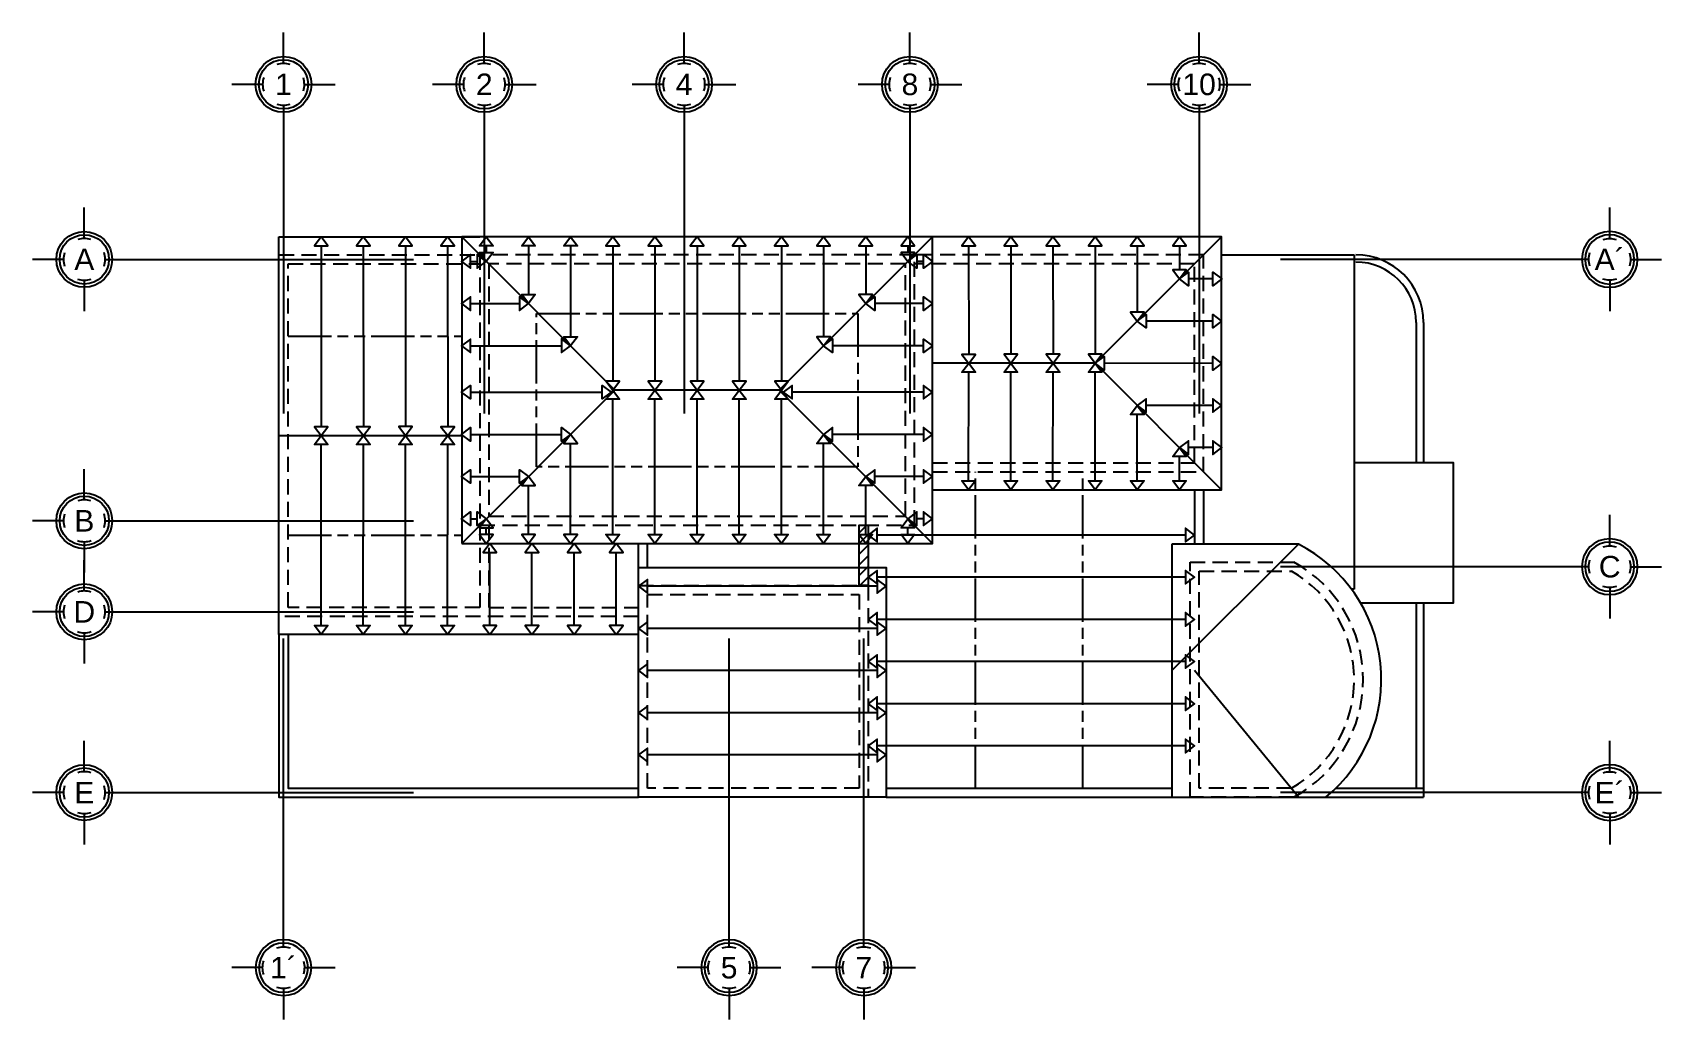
# Model space of a CAD drawing. Header units: inches. Extents: x -370 to 18, y -197 to 199.
# Drawn here: x -289.13 to -262.09, y -30.51 to -14.13 of the extents above; entities that cross this region are included whole.
import ezdxf
from ezdxf.enums import TextEntityAlignment as Align

# ---------------------------------------------------------------- set-up
doc = ezdxf.new("R2010")
doc.units = ezdxf.units.IN
doc.header["$MEASUREMENT"] = 0
for name, pattern in [('ACAD_ISO09W100', [45, 24, -3, 6, -3, 6, -3]), ('CENTER2', [28.575, 19.05, -3.175, 3.175, -3.175]), ('HIDDEN', [0.375, 0.25, -0.125])]:
    doc.linetypes.add(name, pattern=pattern)
doc.styles.get("Standard").update_dxf_attribs({"font": 'arial.ttf'})

# ---------------------------------------------------------------- blocks, each defined once
blk = doc.blocks.new('EJE NORTE NUEVO')
at = {"color": 8}
for p, q in [((0, 3.252), (0, 3.764)), ((-0.347, 2.905), (-0.859, 2.905)), ((0.347, 2.905), (0.859, 2.905))]:
    blk.add_line(p, q, dxfattribs=at)
at = {"color": 2, "linetype": 'CENTER2'}
blk.add_line((0, 2.558), (0, -2.558), dxfattribs=at)
at = {"color": 8}
blk.add_circle((0, 2.905), 0.463, dxfattribs=at)
at = {"color": 4}
blk.add_circle((0, 2.905), 0.409, dxfattribs=at)
at = {"color": 8}
for start, end in [(71.4161, 108.5839), (160.6993, 199.2784), (341.7694, 18.2529), (251.0526, 288.9474)]:
    blk.add_arc((0, 2.905), 0.347, start, end, dxfattribs=at)
at = {"color": 4}
blk.add_attdef('A', text='', height=0.358, dxfattribs=at).set_placement((0, 2.905), align=Align.MIDDLE_CENTER)

msp = doc.modelspace()

# ---------------------------------------------------------------- hatches: boundary and pattern name
h = msp.add_hatch()
h.set_pattern_fill('ANSI31', color=2)
h.paths.add_polyline_path([(-275.25539, -23.31113), (-275.40539, -23.31113), (-275.40539, -22.31113), (-275.25539, -22.31113)])

# ---------------------------------------------------------------- linework, layer by layer
at = {"color": 2}
for p, q in [((-285.03755, -17.52273), (-281.70446, -17.52273)), ((-285.03755, -24.12273), (-285.03755, -17.52273)), ((-269.83755, -21.72273), (-269.83755, -22.62273)), ((-269.68755, -21.72273), (-269.68755, -22.62273)), ((-279.06798, -23.01113), (-279.06798, -22.61113)), ((-278.91798, -23.01113), (-278.91798, -22.61113)), ((-267.18755, -23.37273), (-267.2306, -23.37273)), ((-279.06798, -24.12273), (-285.03755, -24.12273)), ((-274.95539, -26.67273), (-270.21273, -26.67273)), ((-267.4904, -26.67273), (-266.03755, -26.67273)), ((-274.95539, -26.82273), (-270.21273, -26.82273)), ((-267.65659, -26.82273), (-266.03755, -26.82273))]:
    msp.add_line(p, q, dxfattribs=at)
at = {"color": 5}
for p, q in [((-279.46026, -20.06693), (-282.00446, -17.52273)), ((-274.18755, -17.52273), (-276.73175, -20.06693)), ((-279.46026, -20.06693), (-282.00446, -22.61113)), ((-276.73175, -20.06693), (-279.46026, -20.06693)), ((-274.18755, -22.61113), (-276.73175, -20.06693))]:
    msp.add_line(p, q, dxfattribs=at)
at = {"color": 3}
for p, q in [((-269.38755, -17.52273), (-271.48755, -19.62273)), ((-271.48755, -19.62273), (-274.18755, -19.62273)), ((-269.38755, -21.72273), (-271.48755, -19.62273)), ((-285.03755, -20.82273), (-282.00446, -20.82273)), ((-268.11273, -22.62273), (-270.21273, -24.72273)), ((-268.11273, -26.82273), (-269.83787, -24.72273))]:
    msp.add_line(p, q, dxfattribs=at)
at = {"color": 1}
for p, q in [((-269.38755, -17.82273), (-267.18755, -17.82273)), ((-267.18755, -17.82273), (-267.18755, -23.37273))]:
    msp.add_line(p, q, dxfattribs=at)
at = {"color": 3, "linetype": 'ACAD_ISO09W100', "ltscale": 0.03}
for p, q in [((-284.88755, -19.17307), (-282.00446, -19.17307)), ((-284.88755, -22.47239), (-282.00446, -22.47239))]:
    msp.add_line(p, q, dxfattribs=at)
at = {"color": 8}
for p, q in [((-266.15755, -18.94273), (-266.15755, -21.27273)), ((-266.03755, -18.94273), (-266.03755, -21.27273)), ((-266.15755, -23.59773), (-266.15755, -26.67273)), ((-266.03755, -23.59773), (-266.03755, -26.82273))]:
    msp.add_line(p, q, dxfattribs=at)
at = {"color": 8, "linetype": 'HIDDEN', "transparency": 33554610}
msp.add_line((-281.55446, -23.67273), (-279.06798, -23.67273), dxfattribs=at)
at = {"color": 4}
for points in [[(-284.33755, -17.67198), (-284.22533, -17.67198), (-284.33755, -17.52273), (-284.44978, -17.67198), (-284.33755, -17.67198), (-284.33704, -20.67416), (-284.44926, -20.67416), (-284.33704, -20.82341), (-284.22482, -20.67416), (-284.33704, -20.67416)], [(-283.63755, -17.67198), (-283.52533, -17.67198), (-283.63755, -17.52273), (-283.74978, -17.67198), (-283.63755, -17.67198), (-283.63704, -20.67416), (-283.74926, -20.67416), (-283.63704, -20.82341), (-283.52482, -20.67416), (-283.63704, -20.67416)], [(-282.93755, -17.67186), (-282.82533, -17.67186), (-282.93755, -17.52261), (-283.04978, -17.67186), (-282.93755, -17.67186), (-282.93704, -20.67404), (-283.04926, -20.67404), (-282.93704, -20.82329), (-282.82482, -20.67404), (-282.93704, -20.67404)], [(-282.23755, -17.67198), (-282.12533, -17.67198), (-282.23755, -17.52273), (-282.34978, -17.67198), (-282.23755, -17.67198), (-282.23704, -20.67416), (-282.34926, -20.67416), (-282.23704, -20.82341), (-282.12482, -20.67416), (-282.23704, -20.67416)], [(-281.5955, -17.67166), (-281.70772, -17.67166), (-281.5955, -17.52242), (-281.48327, -17.67166), (-281.5955, -17.67166), (-281.59555, -17.78239), (-281.48333, -17.78239), (-281.59555, -17.93164), (-281.70778, -17.78239), (-281.59555, -17.78239)], [(-280.8955, -17.67151), (-281.00772, -17.67151), (-280.8955, -17.52226), (-280.78327, -17.67151), (-280.8955, -17.67151), (-280.89571, -18.48223), (-280.78349, -18.48223), (-280.89571, -18.63148), (-281.00794, -18.48223), (-280.89571, -18.48223)], [(-280.1955, -17.67166), (-280.30772, -17.67166), (-280.1955, -17.52242), (-280.08327, -17.67166), (-280.1955, -17.67166), (-280.19587, -19.18207), (-280.08365, -19.18207), (-280.19587, -19.33132), (-280.3081, -19.18207), (-280.19587, -19.18207)], [(-279.49652, -17.67198), (-279.38429, -17.67198), (-279.49652, -17.52273), (-279.60874, -17.67198), (-279.49652, -17.67198), (-279.49601, -19.91768), (-279.60823, -19.91768), (-279.49601, -20.06693), (-279.38378, -19.91768), (-279.49601, -19.91768)], [(-278.79652, -17.67198), (-278.68429, -17.67198), (-278.79652, -17.52273), (-278.90874, -17.67198), (-278.79652, -17.67198), (-278.79601, -19.91768), (-278.90823, -19.91768), (-278.79601, -20.06693), (-278.68378, -19.91768), (-278.79601, -19.91768)], [(-278.09652, -17.67198), (-277.98429, -17.67198), (-278.09652, -17.52273), (-278.20874, -17.67198), (-278.09652, -17.67198), (-278.09601, -19.91768), (-278.20823, -19.91768), (-278.09601, -20.06693), (-277.98378, -19.91768), (-278.09601, -19.91768)], [(-277.39652, -17.67198), (-277.28429, -17.67198), (-277.39652, -17.52273), (-277.50874, -17.67198), (-277.39652, -17.67198), (-277.39601, -19.91768), (-277.50823, -19.91768), (-277.39601, -20.06693), (-277.28378, -19.91768), (-277.39601, -19.91768)], [(-276.69652, -17.67182), (-276.58429, -17.67182), (-276.69652, -17.52257), (-276.80874, -17.67182), (-276.69652, -17.67182), (-276.69601, -19.91753), (-276.80823, -19.91753), (-276.69601, -20.06678), (-276.58378, -19.91753), (-276.69601, -19.91753)], [(-275.99652, -17.67166), (-275.88429, -17.67166), (-275.99652, -17.52242), (-276.10874, -17.67166), (-275.99652, -17.67166), (-275.99614, -19.18207), (-276.10836, -19.18207), (-275.99614, -19.33132), (-275.88392, -19.18207), (-275.99614, -19.18207)], [(-275.29652, -17.67151), (-275.18429, -17.67151), (-275.29652, -17.52226), (-275.40874, -17.67151), (-275.29652, -17.67151), (-275.2963, -18.48223), (-275.40852, -18.48223), (-275.2963, -18.63148), (-275.18408, -18.48223), (-275.2963, -18.48223)], [(-274.59652, -17.67166), (-274.48429, -17.67166), (-274.59652, -17.52242), (-274.70874, -17.67166), (-274.59652, -17.67166), (-274.59646, -17.78239), (-274.70868, -17.78239), (-274.59646, -17.93164), (-274.48423, -17.78239), (-274.59646, -17.78239)], [(-273.58806, -17.67238), (-273.47584, -17.67238), (-273.58806, -17.52313), (-273.70029, -17.67238), (-273.58806, -17.67238), (-273.58755, -19.47388), (-273.69978, -19.47388), (-273.58755, -19.62313), (-273.47533, -19.47388), (-273.58755, -19.47388)], [(-272.88806, -17.67198), (-272.77584, -17.67198), (-272.88806, -17.52273), (-273.00029, -17.67198), (-272.88806, -17.67198), (-272.88755, -19.47348), (-272.99978, -19.47348), (-272.88755, -19.62273), (-272.77533, -19.47348), (-272.88755, -19.47348)], [(-272.18806, -17.67198), (-272.07584, -17.67198), (-272.18806, -17.52273), (-272.30029, -17.67198), (-272.18806, -17.67198), (-272.18755, -19.47348), (-272.29978, -19.47348), (-272.18755, -19.62273), (-272.07533, -19.47348), (-272.18755, -19.47348)], [(-271.48806, -17.67198), (-271.37584, -17.67198), (-271.48806, -17.52273), (-271.60029, -17.67198), (-271.48806, -17.67198), (-271.48755, -19.47348), (-271.59978, -19.47348), (-271.48755, -19.62273), (-271.37533, -19.47348), (-271.48755, -19.47348)], [(-270.78806, -17.67198), (-270.67584, -17.67198), (-270.78806, -17.52273), (-270.90029, -17.67198), (-270.78806, -17.67198), (-270.78771, -18.77364), (-270.89993, -18.77364), (-270.78771, -18.92289), (-270.67548, -18.77364), (-270.78771, -18.77364)], [(-270.08806, -17.67178), (-269.97584, -17.67178), (-270.08806, -17.52254), (-270.20029, -17.67178), (-270.08806, -17.67178), (-270.08791, -18.07384), (-270.20013, -18.07384), (-270.08791, -18.22309), (-269.97568, -18.07384), (-270.08791, -18.07384)], [(-281.85553, -17.9317), (-281.85553, -17.81948), (-282.00478, -17.9317), (-281.85553, -18.04392), (-281.85553, -17.9317), (-281.7448, -17.93164), (-281.7448, -18.04386), (-281.59555, -17.93164), (-281.7448, -17.81942), (-281.7448, -17.93164)], [(-274.33648, -17.9317), (-274.33648, -17.81948), (-274.18723, -17.9317), (-274.33648, -18.04392), (-274.33648, -17.9317), (-274.44721, -17.93164), (-274.44721, -18.04386), (-274.59646, -17.93164), (-274.44721, -17.81942), (-274.44721, -17.93164)], [(-269.5366, -18.22324), (-269.5366, -18.11102), (-269.38735, -18.22324), (-269.5366, -18.33547), (-269.5366, -18.22324), (-269.93866, -18.22309), (-269.93866, -18.33531), (-270.08791, -18.22309), (-269.93866, -18.11086), (-269.93866, -18.22309)], [(-281.85569, -18.6317), (-281.85569, -18.51948), (-282.00494, -18.6317), (-281.85569, -18.74392), (-281.85569, -18.6317), (-281.04496, -18.63148), (-281.04496, -18.7437), (-280.89571, -18.63148), (-281.04496, -18.51926), (-281.04496, -18.63148)], [(-274.33632, -18.6317), (-274.33632, -18.51948), (-274.18707, -18.6317), (-274.33632, -18.74392), (-274.33632, -18.6317), (-275.14705, -18.63148), (-275.14705, -18.7437), (-275.2963, -18.63148), (-275.14705, -18.51926), (-275.14705, -18.63148)], [(-269.5368, -18.92324), (-269.5368, -18.81102), (-269.38755, -18.92324), (-269.5368, -19.03547), (-269.5368, -18.92324), (-270.63846, -18.92289), (-270.63846, -19.03511), (-270.78771, -18.92289), (-270.63846, -18.81067), (-270.63846, -18.92289)], [(-281.85553, -19.3317), (-281.85553, -19.21948), (-282.00478, -19.3317), (-281.85553, -19.44392), (-281.85553, -19.3317), (-280.34512, -19.33132), (-280.34512, -19.44354), (-280.19587, -19.33132), (-280.34512, -19.2191), (-280.34512, -19.33132)], [(-274.33648, -19.3317), (-274.33648, -19.21948), (-274.18723, -19.3317), (-274.33648, -19.44392), (-274.33648, -19.3317), (-275.84689, -19.33132), (-275.84689, -19.44354), (-275.99614, -19.33132), (-275.84689, -19.2191), (-275.84689, -19.33132)], [(-273.58806, -21.57309), (-273.47584, -21.57309), (-273.58806, -21.72234), (-273.70029, -21.57309), (-273.58806, -21.57309), (-273.58755, -19.77159), (-273.69978, -19.77159), (-273.58755, -19.62234), (-273.47533, -19.77159), (-273.58755, -19.77159)], [(-272.88806, -21.57348), (-272.77584, -21.57348), (-272.88806, -21.72273), (-273.00029, -21.57348), (-272.88806, -21.57348), (-272.88755, -19.77198), (-272.99978, -19.77198), (-272.88755, -19.62273), (-272.77533, -19.77198), (-272.88755, -19.77198)], [(-272.18806, -21.57348), (-272.07584, -21.57348), (-272.18806, -21.72273), (-272.30029, -21.57348), (-272.18806, -21.57348), (-272.18755, -19.77198), (-272.29978, -19.77198), (-272.18755, -19.62273), (-272.07533, -19.77198), (-272.18755, -19.77198)], [(-271.48806, -21.57348), (-271.37584, -21.57348), (-271.48806, -21.72273), (-271.60029, -21.57348), (-271.48806, -21.57348), (-271.48755, -19.77198), (-271.59978, -19.77198), (-271.48755, -19.62273), (-271.37533, -19.77198), (-271.48755, -19.77198)], [(-269.5368, -19.62324), (-269.5368, -19.51102), (-269.38755, -19.62324), (-269.5368, -19.73547), (-269.5368, -19.62324), (-271.3383, -19.62273), (-271.3383, -19.73496), (-271.48755, -19.62273), (-271.3383, -19.51051), (-271.3383, -19.62273)], [(-281.85553, -20.10217), (-281.85553, -20.21439), (-282.00478, -20.10217), (-281.85553, -19.98995), (-281.85553, -20.10217), (-279.67203, -20.10255), (-279.67203, -19.99032), (-279.52278, -20.10255), (-279.67203, -20.21477), (-279.67203, -20.10255)], [(-274.33648, -20.10217), (-274.33648, -20.21439), (-274.18723, -20.10217), (-274.33648, -19.98995), (-274.33648, -20.10217), (-276.51998, -20.10255), (-276.51998, -19.99032), (-276.66923, -20.10255), (-276.51998, -20.21477), (-276.51998, -20.10255)], [(-279.49652, -22.46189), (-279.38429, -22.46189), (-279.49652, -22.61113), (-279.60874, -22.46189), (-279.49652, -22.46189), (-279.49601, -20.21618), (-279.60823, -20.21618), (-279.49601, -20.06693), (-279.38378, -20.21618), (-279.49601, -20.21618)], [(-278.79652, -22.46189), (-278.68429, -22.46189), (-278.79652, -22.61113), (-278.90874, -22.46189), (-278.79652, -22.46189), (-278.79601, -20.21618), (-278.90823, -20.21618), (-278.79601, -20.06693), (-278.68378, -20.21618), (-278.79601, -20.21618)], [(-278.09652, -22.46189), (-277.98429, -22.46189), (-278.09652, -22.61113), (-278.20874, -22.46189), (-278.09652, -22.46189), (-278.09601, -20.21618), (-278.20823, -20.21618), (-278.09601, -20.06693), (-277.98378, -20.21618), (-278.09601, -20.21618)], [(-277.39652, -22.46189), (-277.28429, -22.46189), (-277.39652, -22.61113), (-277.50874, -22.46189), (-277.39652, -22.46189), (-277.39601, -20.21618), (-277.50823, -20.21618), (-277.39601, -20.06693), (-277.28378, -20.21618), (-277.39601, -20.21618)], [(-276.69652, -22.46204), (-276.58429, -22.46204), (-276.69652, -22.61129), (-276.80874, -22.46204), (-276.69652, -22.46204), (-276.69601, -20.21634), (-276.80823, -20.21634), (-276.69601, -20.06709), (-276.58378, -20.21634), (-276.69601, -20.21634)], [(-269.5368, -20.32222), (-269.5368, -20.43445), (-269.38755, -20.32222), (-269.5368, -20.21), (-269.5368, -20.32222), (-270.63846, -20.32258), (-270.63846, -20.21035), (-270.78771, -20.32258), (-270.63846, -20.4348), (-270.63846, -20.32258)], [(-270.78806, -21.57348), (-270.67584, -21.57348), (-270.78806, -21.72273), (-270.90029, -21.57348), (-270.78806, -21.57348), (-270.78771, -20.47183), (-270.89993, -20.47183), (-270.78771, -20.32258), (-270.67548, -20.47183), (-270.78771, -20.47183)], [(-281.85553, -20.80217), (-281.85553, -20.91439), (-282.00478, -20.80217), (-281.85553, -20.68995), (-281.85553, -20.80217), (-280.34512, -20.80255), (-280.34512, -20.69032), (-280.19587, -20.80255), (-280.34512, -20.91477), (-280.34512, -20.80255)], [(-280.1955, -22.4622), (-280.30772, -22.4622), (-280.1955, -22.61145), (-280.08327, -22.4622), (-280.1955, -22.4622), (-280.19587, -20.9518), (-280.08365, -20.9518), (-280.19587, -20.80255), (-280.3081, -20.9518), (-280.19587, -20.9518)], [(-275.99652, -22.4622), (-275.88429, -22.4622), (-275.99652, -22.61145), (-276.10874, -22.4622), (-275.99652, -22.4622), (-275.99614, -20.9518), (-276.10836, -20.9518), (-275.99614, -20.80255), (-275.88392, -20.9518), (-275.99614, -20.9518)], [(-274.33648, -20.80217), (-274.33648, -20.91439), (-274.18723, -20.80217), (-274.33648, -20.68995), (-274.33648, -20.80217), (-275.84689, -20.80255), (-275.84689, -20.69032), (-275.99614, -20.80255), (-275.84689, -20.91477), (-275.84689, -20.80255)], [(-284.33755, -23.97348), (-284.22533, -23.97348), (-284.33755, -24.12273), (-284.44978, -23.97348), (-284.33755, -23.97348), (-284.33704, -20.9713), (-284.44926, -20.9713), (-284.33704, -20.82205), (-284.22482, -20.9713), (-284.33704, -20.9713)], [(-283.63755, -23.97348), (-283.52533, -23.97348), (-283.63755, -24.12273), (-283.74978, -23.97348), (-283.63755, -23.97348), (-283.63704, -20.9713), (-283.74926, -20.9713), (-283.63704, -20.82205), (-283.52482, -20.9713), (-283.63704, -20.9713)], [(-282.93755, -23.9736), (-282.82533, -23.9736), (-282.93755, -24.12285), (-283.04978, -23.9736), (-282.93755, -23.9736), (-282.93704, -20.97142), (-283.04926, -20.97142), (-282.93704, -20.82217), (-282.82482, -20.97142), (-282.93704, -20.97142)], [(-282.23755, -23.97348), (-282.12533, -23.97348), (-282.23755, -24.12273), (-282.34978, -23.97348), (-282.23755, -23.97348), (-282.23704, -20.9713), (-282.34926, -20.9713), (-282.23704, -20.82205), (-282.12482, -20.9713), (-282.23704, -20.9713)], [(-270.08806, -21.57368), (-269.97584, -21.57368), (-270.08806, -21.72293), (-270.20029, -21.57368), (-270.08806, -21.57368), (-270.08791, -21.17163), (-270.20013, -21.17163), (-270.08791, -21.02238), (-269.97568, -21.17163), (-270.08791, -21.17163)], [(-269.5366, -21.02222), (-269.5366, -21.13445), (-269.38735, -21.02222), (-269.5366, -20.91), (-269.5366, -21.02222), (-269.93866, -21.02238), (-269.93866, -20.91016), (-270.08791, -21.02238), (-269.93866, -21.1346), (-269.93866, -21.02238)], [(-281.85569, -21.50217), (-281.85569, -21.61439), (-282.00494, -21.50217), (-281.85569, -21.38995), (-281.85569, -21.50217), (-281.04496, -21.50239), (-281.04496, -21.39016), (-280.89571, -21.50239), (-281.04496, -21.61461), (-281.04496, -21.50239)], [(-280.8955, -22.46236), (-281.00772, -22.46236), (-280.8955, -22.61161), (-280.78327, -22.46236), (-280.8955, -22.46236), (-280.89571, -21.65164), (-280.78349, -21.65164), (-280.89571, -21.50239), (-281.00794, -21.65164), (-280.89571, -21.65164)], [(-275.29652, -22.46236), (-275.18429, -22.46236), (-275.29652, -22.61161), (-275.40874, -22.46236), (-275.29652, -22.46236), (-275.2963, -21.65164), (-275.40852, -21.65164), (-275.2963, -21.50239), (-275.18408, -21.65164), (-275.2963, -21.65164)], [(-274.33632, -21.50217), (-274.33632, -21.61439), (-274.18707, -21.50217), (-274.33632, -21.38995), (-274.33632, -21.50217), (-275.14705, -21.50239), (-275.14705, -21.39016), (-275.2963, -21.50239), (-275.14705, -21.61461), (-275.14705, -21.50239)], [(-281.85553, -22.20217), (-281.85553, -22.31439), (-282.00478, -22.20217), (-281.85553, -22.08995), (-281.85553, -22.20217), (-281.7448, -22.20223), (-281.7448, -22.09001), (-281.59555, -22.20223), (-281.7448, -22.31445), (-281.7448, -22.20223)], [(-274.33648, -22.20217), (-274.33648, -22.31439), (-274.18723, -22.20217), (-274.33648, -22.08995), (-274.33648, -22.20217), (-274.44721, -22.20223), (-274.44721, -22.09001), (-274.59646, -22.20223), (-274.44721, -22.31445), (-274.44721, -22.20223)], [(-281.5955, -22.4622), (-281.70772, -22.4622), (-281.5955, -22.61145), (-281.48327, -22.4622), (-281.5955, -22.4622), (-281.59555, -22.35148), (-281.48333, -22.35148), (-281.59555, -22.20223), (-281.70778, -22.35148), (-281.59555, -22.35148)], [(-269.9868, -22.47249), (-269.9868, -22.58472), (-269.83755, -22.47249), (-269.9868, -22.36027), (-269.9868, -22.47249), (-275.10646, -22.47249), (-275.10646, -22.36027), (-275.25571, -22.47249), (-275.10646, -22.58472), (-275.10646, -22.47249)], [(-274.59652, -22.4622), (-274.48429, -22.4622), (-274.59652, -22.61145), (-274.70874, -22.4622), (-274.59652, -22.4622), (-274.59646, -22.35148), (-274.70868, -22.35148), (-274.59646, -22.20223), (-274.48423, -22.35148), (-274.59646, -22.35148)], [(-281.53755, -23.97348), (-281.64978, -23.97348), (-281.53755, -24.12273), (-281.42533, -23.97348), (-281.53755, -23.97348), (-281.53777, -22.76038), (-281.42555, -22.76038), (-281.53777, -22.61113), (-281.64999, -22.76038), (-281.53777, -22.76038)], [(-280.83755, -23.97348), (-280.94978, -23.97348), (-280.83755, -24.12273), (-280.72533, -23.97348), (-280.83755, -23.97348), (-280.83777, -22.76038), (-280.72555, -22.76038), (-280.83777, -22.61113), (-280.94999, -22.76038), (-280.83777, -22.76038)], [(-280.13755, -23.97348), (-280.24978, -23.97348), (-280.13755, -24.12273), (-280.02533, -23.97348), (-280.13755, -23.97348), (-280.13777, -22.76038), (-280.02555, -22.76038), (-280.13777, -22.61113), (-280.24999, -22.76038), (-280.13777, -22.76038)], [(-279.43755, -23.97348), (-279.54978, -23.97348), (-279.43755, -24.12273), (-279.32533, -23.97348), (-279.43755, -23.97348), (-279.43777, -22.76038), (-279.32555, -22.76038), (-279.43777, -22.61113), (-279.54999, -22.76038), (-279.43777, -22.76038)], [(-275.10433, -23.32273), (-275.10433, -23.43496), (-274.95508, -23.32273), (-275.10433, -23.21051), (-275.10433, -23.32273), (-278.91873, -23.32273), (-278.91873, -23.21051), (-279.06798, -23.32273), (-278.91873, -23.43496), (-278.91873, -23.32273)], [(-269.9868, -23.17249), (-269.9868, -23.28472), (-269.83755, -23.17249), (-269.9868, -23.06027), (-269.9868, -23.17249), (-275.10646, -23.17249), (-275.10646, -23.06027), (-275.25571, -23.17249), (-275.10646, -23.28472), (-275.10646, -23.17249)], [(-269.9868, -23.87249), (-269.9868, -23.98472), (-269.83755, -23.87249), (-269.9868, -23.76027), (-269.9868, -23.87249), (-275.10646, -23.87249), (-275.10646, -23.76027), (-275.25571, -23.87249), (-275.10646, -23.98472), (-275.10646, -23.87249)], [(-275.10433, -24.02273), (-275.10433, -24.13496), (-274.95508, -24.02273), (-275.10433, -23.91051), (-275.10433, -24.02273), (-278.91873, -24.02273), (-278.91873, -23.91051), (-279.06798, -24.02273), (-278.91873, -24.13496), (-278.91873, -24.02273)], [(-269.9868, -24.57249), (-269.9868, -24.68472), (-269.83755, -24.57249), (-269.9868, -24.46027), (-269.9868, -24.57249), (-275.10646, -24.57249), (-275.10646, -24.46027), (-275.25571, -24.57249), (-275.10646, -24.68472), (-275.10646, -24.57249)], [(-275.10433, -24.72273), (-275.10433, -24.83496), (-274.95508, -24.72273), (-275.10433, -24.61051), (-275.10433, -24.72273), (-278.91873, -24.72273), (-278.91873, -24.61051), (-279.06798, -24.72273), (-278.91873, -24.83496), (-278.91873, -24.72273)], [(-275.10433, -25.42273), (-275.10433, -25.53496), (-274.95508, -25.42273), (-275.10433, -25.31051), (-275.10433, -25.42273), (-278.91873, -25.42273), (-278.91873, -25.31051), (-279.06798, -25.42273), (-278.91873, -25.53496), (-278.91873, -25.42273)], [(-269.9868, -25.27249), (-269.9868, -25.38472), (-269.83755, -25.27249), (-269.9868, -25.16027), (-269.9868, -25.27249), (-275.10646, -25.27249), (-275.10646, -25.16027), (-275.25571, -25.27249), (-275.10646, -25.38472), (-275.10646, -25.27249)], [(-269.9868, -25.97249), (-269.9868, -26.08472), (-269.83755, -25.97249), (-269.9868, -25.86027), (-269.9868, -25.97249), (-275.10646, -25.97249), (-275.10646, -25.86027), (-275.25571, -25.97249), (-275.10646, -26.08472), (-275.10646, -25.97249)], [(-275.10433, -26.12273), (-275.10433, -26.23496), (-274.95508, -26.12273), (-275.10433, -26.01051), (-275.10433, -26.12273), (-278.91873, -26.12273), (-278.91873, -26.01051), (-279.06798, -26.12273), (-278.91873, -26.23496), (-278.91873, -26.12273)]]:
    msp.add_lwpolyline(points, dxfattribs=at)
msp.add_lwpolyline([(-282.00446, -22.61113), (-274.18755, -22.61113), (-274.18755, -17.52273), (-282.00446, -17.52273)], close=True, dxfattribs=at)
at = {"color": 2}
msp.add_lwpolyline([(-274.18755, -21.72273), (-269.38755, -21.72273), (-269.38755, -17.52273), (-274.48755, -17.52273)], dxfattribs=at)
at = {"color": 8, "linetype": 'HIDDEN', "transparency": 33554610}
for points in [[(-279.06798, -23.82273), (-285.03755, -23.82273), (-285.03755, -17.82273), (-281.70446, -17.82273)], [(-274.18755, -21.42273), (-269.68755, -21.42273), (-269.68755, -17.82273), (-274.48755, -17.82273)], [(-281.70446, -22.31113), (-281.70446, -23.67273), (-284.88755, -23.67273), (-284.88755, -17.97273), (-281.70446, -17.97273)], [(-274.18755, -21.27273), (-269.83755, -21.27273), (-269.83755, -17.97273), (-274.48755, -17.97273)], [(-281.55446, -22.31113), (-281.55446, -23.67273)]]:
    msp.add_lwpolyline(points, dxfattribs=at)
for points in [[(-281.70446, -22.31113), (-274.48755, -22.31113), (-274.48755, -17.82273), (-281.70446, -17.82273)], [(-281.55446, -22.16113), (-274.63755, -22.16113), (-274.63755, -17.97273), (-281.55446, -17.97273)], [(-275.25539, -26.82273), (-279.06798, -26.82273), (-279.06798, -23.31113), (-275.25539, -23.31113)], [(-275.40539, -26.67273), (-278.91798, -26.67273), (-278.91798, -23.46113), (-275.40539, -23.46113)]]:
    msp.add_lwpolyline(points, close=True, dxfattribs=at)
at = {"color": 3, "linetype": 'ACAD_ISO09W100', "ltscale": 0.03}
msp.add_lwpolyline([(-280.76378, -18.79528), (-275.42802, -18.79528), (-275.42802, -21.33903), (-280.76378, -21.33903)], close=True, dxfattribs=at)
at = {"color": 1, "ltscale": 0.3}
msp.add_lwpolyline([(-267.08259, -23.59773), (-265.53755, -23.59773), (-265.53755, -21.27273), (-267.18755, -21.27273)], dxfattribs=at)
at = {"color": 3, "linetype": 'ACAD_ISO09W100', "ltscale": 0.03}
for points in [[(-273.47451, -26.67273), (-273.47451, -21.42273)], [(-271.69362, -26.67273), (-271.69362, -21.42273)]]:
    msp.add_lwpolyline(points, dxfattribs=at)
at = {"color": 2}
msp.add_lwpolyline([(-275.25539, -23.31113), (-275.40539, -23.31113), (-275.40539, -22.31113), (-275.25539, -22.31113)], close=True, dxfattribs=at)
msp.add_lwpolyline([(-270.21273, -22.62273), (-270.21273, -26.82273), (-267.65659, -26.82273, 0.53920325), (-268.11273, -22.62273)], format="xyb", close=True, dxfattribs=at)
at = {"color": 8, "linetype": 'HIDDEN', "transparency": 33554610}
msp.add_lwpolyline([(-269.91273, -26.82273), (-269.91273, -22.92273), (-268.18755, -22.92273, -0.58974359), (-268.18755, -26.82273), (-269.91273, -26.82273)], format="xyb", dxfattribs=at)
at = {"color": 3}
msp.add_lwpolyline([(-274.95539, -26.82273), (-279.06798, -26.82273), (-279.06798, -23.01113), (-274.95539, -23.01113)], close=True, dxfattribs=at)
at = {"color": 8, "linetype": 'HIDDEN', "transparency": 33554610}
msp.add_lwpolyline([(-269.76273, -26.67273), (-269.76273, -23.07273), (-268.22698, -23.07273, -0.57746147), (-268.22698, -26.67273)], format="xyb", close=True, dxfattribs=at)
at = {"color": 8}
for points in [[(-285.03755, -24.12273), (-285.03755, -26.82273), (-279.06798, -26.82273)], [(-284.88755, -24.12273), (-284.88755, -26.67273), (-279.06798, -26.67273)]]:
    msp.add_lwpolyline(points, dxfattribs=at)
for radius in [1.12, 1]:
    msp.add_arc((-267.15755, -18.94273), radius, 0, 90, dxfattribs=at)

# ---------------------------------------------------------------- block references
for p, values in [((-284.96255, -17.89773), {'A': '1'}), ((-281.62946, -17.89773), {'A': '2'}), ((-278.31255, -17.89773), {'A': '4'}), ((-274.56255, -17.89773), {'A': '8'}), ((-269.76255, -17.89773), {'A': '10'})]:
    msp.add_blockref('EJE NORTE NUEVO', p).add_auto_attribs(values)
ref = msp.add_blockref('EJE NORTE NUEVO', (-285.3643, -17.89773), dxfattribs=dict(rotation=90))
ref.add_attrib('A', 'A', dxfattribs={"color": 4, "height": 0.35811}).set_placement((-288.26944, -17.89773), align=Align.MIDDLE_CENTER)
ref = msp.add_blockref('EJE NORTE NUEVO', (-265.85068, -17.89773), dxfattribs=dict(xscale=-1, rotation=270))
ref.add_attrib('A', 'A´', dxfattribs={"color": 4, "height": 0.35811}).set_placement((-262.94554, -17.89773), align=Align.MIDDLE_CENTER)
ref = msp.add_blockref('EJE NORTE NUEVO', (-285.3643, -22.23613), dxfattribs=dict(rotation=90))
ref.add_attrib('A', 'B', dxfattribs={"color": 4, "height": 0.35811}).set_placement((-288.26944, -22.23613), align=Align.MIDDLE_CENTER)
ref = msp.add_blockref('EJE NORTE NUEVO', (-265.85068, -22.99773), dxfattribs=dict(xscale=-1, rotation=270))
ref.add_attrib('A', 'C', dxfattribs={"color": 4, "height": 0.35811}).set_placement((-262.94554, -22.99773), align=Align.MIDDLE_CENTER)
ref = msp.add_blockref('EJE NORTE NUEVO', (-285.3643, -23.74773), dxfattribs=dict(rotation=90))
ref.add_attrib('A', 'D', dxfattribs={"color": 4, "height": 0.35811}).set_placement((-288.26944, -23.74773), align=Align.MIDDLE_CENTER)
ref = msp.add_blockref('EJE NORTE NUEVO', (-284.96255, -26.74773), dxfattribs=dict(xscale=-1, rotation=180))
ref.add_attrib('A', '1´', dxfattribs={"color": 4, "height": 0.35811}).set_placement((-284.96255, -29.65287), align=Align.MIDDLE_CENTER)
ref = msp.add_blockref('EJE NORTE NUEVO', (-277.56536, -26.74773), dxfattribs=dict(xscale=-1, rotation=180))
ref.add_attrib('A', '5', dxfattribs={"color": 4, "height": 0.35811}).set_placement((-277.56536, -29.65287), align=Align.MIDDLE_CENTER)
ref = msp.add_blockref('EJE NORTE NUEVO', (-275.33039, -26.74773), dxfattribs=dict(xscale=-1, rotation=180))
ref.add_attrib('A', '7', dxfattribs={"color": 4, "height": 0.35811}).set_placement((-275.33039, -29.65287), align=Align.MIDDLE_CENTER)
ref = msp.add_blockref('EJE NORTE NUEVO', (-285.3643, -26.74773), dxfattribs=dict(rotation=90))
ref.add_attrib('A', 'E', dxfattribs={"color": 4, "height": 0.35811}).set_placement((-288.26944, -26.74773), align=Align.MIDDLE_CENTER)
ref = msp.add_blockref('EJE NORTE NUEVO', (-265.85068, -26.74773), dxfattribs=dict(xscale=-1, rotation=270))
ref.add_attrib('A', 'E´', dxfattribs={"color": 4, "height": 0.35811}).set_placement((-262.94554, -26.74773), align=Align.MIDDLE_CENTER)

doc.saveas('drawing.dxf')
